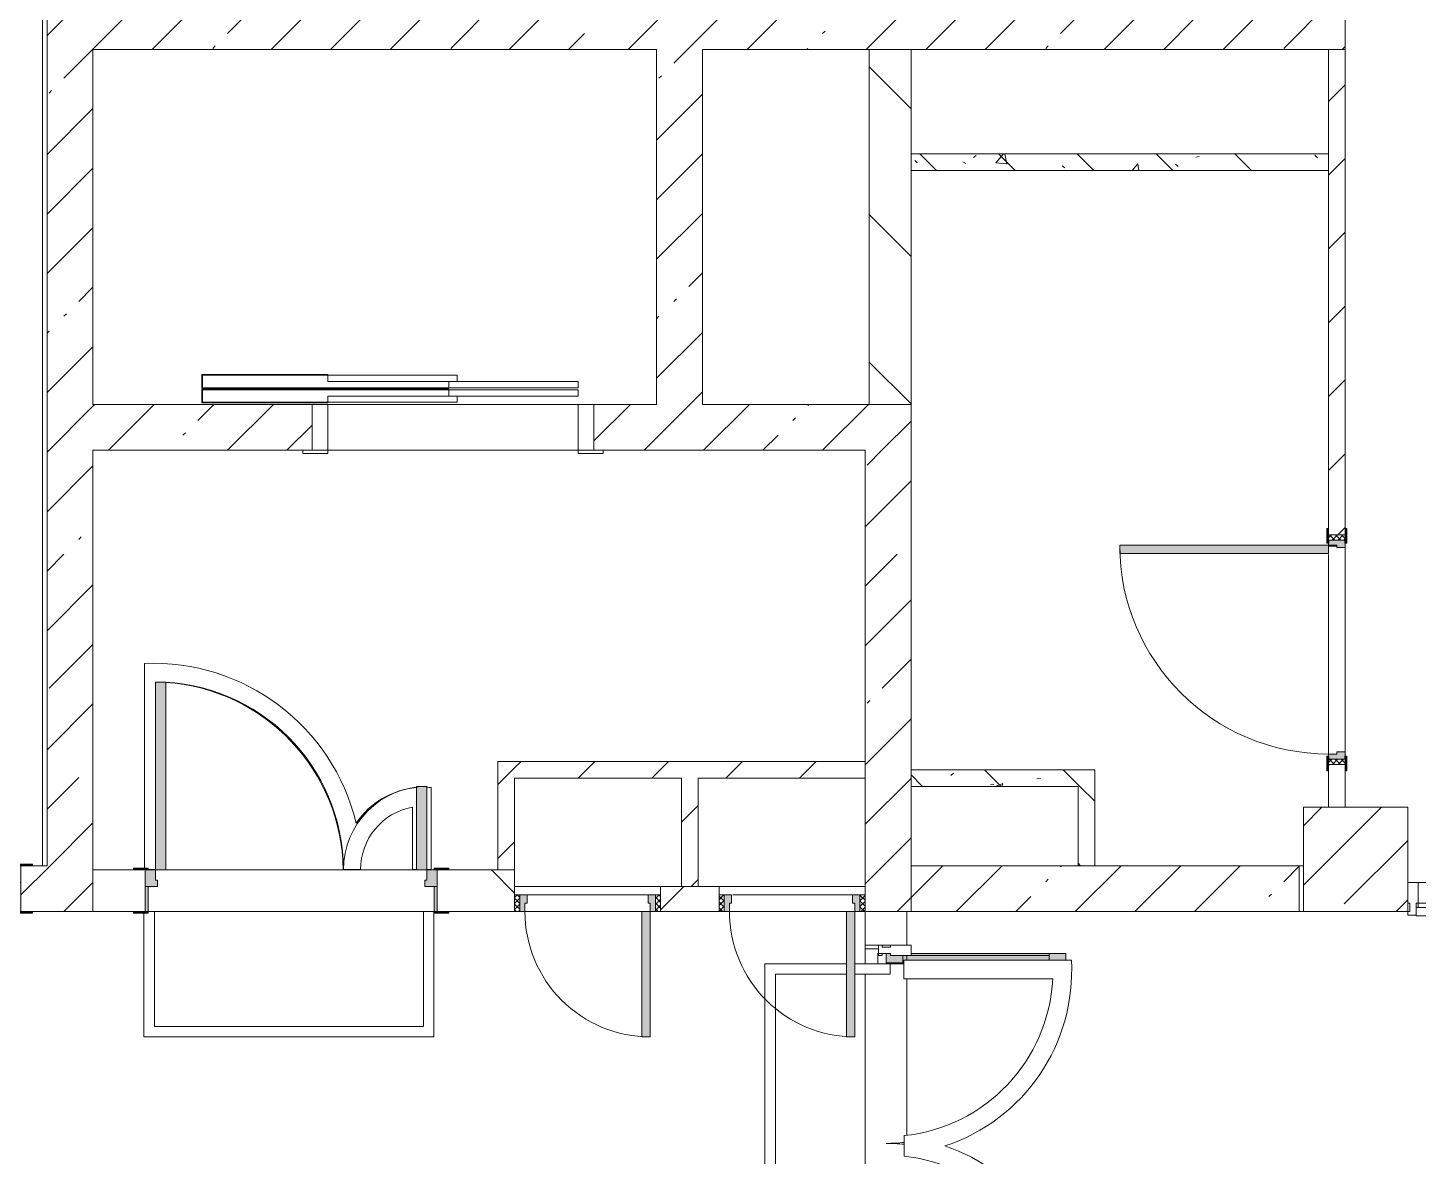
# Model space of a CAD drawing. Header units: millimetres. Extents: x -3238 to 193830, y -8553 to 29000.
# Drawn here: x 153445 to 160107, y 12229 to 17634 of the extents above; entities that cross this region are included whole.
import ezdxf

# ---------------------------------------------------------------- set-up
doc = ezdxf.new("R2010")
doc.units = ezdxf.units.MM
for name, color, linetype, lineweight, true_color in [('A-DETL-GENF-6', 7, 'Continuous', 5, 0xe2e2e2), ('A-DETL-GENF-7', 7, 'Continuous', 5, 0xaaaaaa), ('A-DOOR-2', 7, 'Continuous', 5, 0xaaaaaa), ('A-DOOR-3', 7, 'Continuous', 5, 0xe2e2e2), ('A-DOOR-FRAM-2', 7, 'Continuous', 5, 0xe2e2e2), ('A-DOOR-FRAM-3', 7, 'Continuous', 5, 0xaaaaaa), ('A-FLOR-3', 7, 'Continuous', 5, 0xaaaaaa), ('I-WALL-8', 7, 'Continuous', 5, 0x787878)]:
    doc.layers.add(name, color=color, linetype=linetype, lineweight=lineweight, true_color=true_color)
for name, color, linetype, lineweight in [('A-GLAZ-CWMG-4', 7, 'Continuous', 5), ('A-WALL', 7, 'Continuous', 9), ('I-WALL-6', 7, 'Continuous', 5), ('S-COLS-3', 7, 'Continuous', 5)]:
    doc.layers.add(name, color=color, linetype=linetype, lineweight=lineweight)
pattern_1 = [(45, (58957.15, 0), (-285.1231, 285.1231), []), (45, (59242.27, 0), (-285.1231, 285.1231), [504.031, -100.806, 16.764, -84.042])]
pattern_2 = [(135, (58957.15, 0), (-353.5534, -353.5534), [])]
pattern_3 = [(45, (58957.15, 0), (-176.7767, 176.7767), [])]
pattern_4 = [(135, (58957.15, 0), (-377.1708, -377.1708), [533.4, -88.9, 17.78, -88.9]), (135, (58957.15, 376.94), (-377.1708, -377.1708), []), (50, (58957.15, 0), (637.6445, -55.7866), [66.675, -733.425]), (355, (58957.15, 0), (-123.3494, 668.6992), [53.34, -586.74]), (100.451, (59010.3, -4.65), (514.299, 612.908), [56.665, -623.315]), (46.184, (58957.15, 177.8), (948.7764, -147.1497), [100.012, -1100.137]), (96.636, (59036.2, 165.5), (830.909, 865.997), [84.998, -934.973]), (351.184, (58957.2, 177.8), (830.918, 865.988), [80.01, -880.11]), (21, (59046.05, 133.35), (530.6506, -357.9283), [66.675, -733.425]), (326, (59046.05, 133.35), (216.308, 644.6585), [53.34, -586.74]), (71.451, (59090.3, 103.5), (746.9596, 286.7243), [56.665, -623.315]), (37.5, (58957.15, 0), (10.81053, 295.9426), [16.764, -562.864, 16.764, -578.866, -588.962]), (37.5, (58957.15, 0), (10.81053, 295.9426), [-1175.258, 16.764, -572.198]), (7.5, (58957.15, 0), (233.8692, 350.6318), [16.764, -322.834, 16.764, -549.529, -224.472]), (7.5, (58957.15, 0), (233.8692, 350.6318), [-905.891, 16.764, -207.708]), (327.5, (58758.9, 0), (474.5678, -20.0513), [16.764, -205.486, 16.764, -676.656, -920.115]), (327.5, (58758.9, 0), (474.5678, -20.0513), [-915.67, 16.764, -903.351]), (317.5, (58670, 0), (518.4522, 88.9934), [16.764, -272.161, 16.764, -443.738, -653.415]), (317.5, (58670, 0), (518.4522, 88.9934), [-749.427, 16.764, -636.651])]
pattern_5 = [(135, (1951.41, 124.685), (-14.14214, -14.14214), []), (225, (1951.41, 124.685), (14.14214, -14.14214), [])]
pattern_6 = [(45, (-171.384, 124.685), (-14.1421, 14.1421), []), (135, (-171.384, 124.685), (-14.1421, -14.1421), [])]

# ---------------------------------------------------------------- blocks, each defined once
blk = doc.blocks.new('110_Дверь_СКБ_1Ст_Внутренняя1 - Д-3б_п_ 1100x2100h_много всего 2-32816779-2_3_1_птичка')
at = {"layer": 'A-DOOR-2'}
h = blk.add_hatch(dxfattribs=at)
h.set_pattern_fill('FP_187', color=256, style=0, pattern_type=2)
h.set_pattern_definition([(135, (1751.41, 104.685), (-14.14214, -14.14214), []), (225, (1751.41, 104.685), (14.14214, -14.14214), [])])
h.paths.add_polyline_path([(537.5, -40), (562.5, -40), (562.5, 40), (537.5, 40)])
at = {"layer": 'A-DOOR-3'}
h = blk.add_hatch(color=256, dxfattribs=at)
h.paths.add_polyline_path([(-512.5, 40), (-512.5, -40), (-477.5, -40), (-477.5, 0), (-487.5, 0), (-487.5, 40)])
h.paths.add_polyline_path([(502.5, 0), (502.5, -40), (537.5, -40), (537.5, 40), (512.5, 40), (512.5, 0)])
at = {"layer": 'A-DOOR-FRAM-2'}
for points in [[(472.5, 40), (512.5, 40), (512.5, 1040), (472.5, 1040), (472.5, 812.3)], [(-567.5, 40), (-497.5, 40), (-497.5, 48), (-567.5, 48)], [(522.5, 40), (592.5, 40), (592.5, 48), (522.5, 48)], [(-567.5, -48), (-497.5, -48), (-497.5, -40), (-567.5, -40)], [(522.5, -48), (592.5, -48), (592.5, -40), (522.5, -40)]]:
    blk.add_hatch(color=256, dxfattribs=at).paths.add_polyline_path(points)
at = {"layer": 'A-DOOR-FRAM-3'}
h = blk.add_hatch(dxfattribs=at)
h.set_pattern_fill('FP_188', color=256, style=0, pattern_type=2)
h.set_pattern_definition([(45, (-371.384, 104.685), (-14.1421, 14.1421), []), (135, (-371.384, 104.685), (-14.1421, -14.1421), [])])
h.paths.add_polyline_path([(-537.5, -40), (-512.5, -40), (-512.5, 40), (-537.5, 40)])
at = {"layer": 'A-DOOR-2'}
for p, q in [((512.5, 1040), (472.5, 1040)), ((472.5, 1040), (472.5, 40)), ((512.5, 40), (512.5, 1040)), ((472.5, 40), (512.5, 40))]:
    blk.add_line(p, q, dxfattribs=at)
blk.add_arc((512.5, 40), 1000, 90, 180, dxfattribs=at)
at = {"layer": 'A-DOOR-FRAM-3'}
for p, q in [((-497.5, 48), (-567.5, 48)), ((-567.5, 48), (-567.5, 40)), ((-567.5, 40), (-497.5, 40)), ((-512.5, 40), (-537.5, 40)), ((-537.5, 40), (-537.5, -40)), ((-487.5, 40), (-512.5, 40)), ((-512.5, 40), (-512.5, -40)), ((-512.5, -40), (-512.5, 40)), ((-497.5, 40), (-512.5, 40)), ((-512.5, 40), (-512.5, 39)), ((-512.5, 39), (-497.5, 39)), ((-497.5, 40), (-497.5, 48)), ((-497.5, 39), (-497.5, 40)), ((-487.5, 0), (-487.5, 40)), ((-477.5, 0), (-487.5, 0)), ((-477.5, -40), (-477.5, 0)), ((512.5, 0), (502.5, 0)), ((502.5, 0), (502.5, -40)), ((512.5, 40), (512.5, 0)), ((537.5, 40), (512.5, 40)), ((592.5, 48), (522.5, 48)), ((522.5, 48), (522.5, 40)), ((537.5, 40), (522.5, 40)), ((522.5, 40), (522.5, 39)), ((522.5, 40), (592.5, 40)), ((522.5, 39), (537.5, 39)), ((537.5, -40), (537.5, 40)), ((562.5, 40), (537.5, 40)), ((537.5, 40), (537.5, -40)), ((537.5, 39), (537.5, 40)), ((562.5, -40), (562.5, 40)), ((592.5, 40), (592.5, 48)), ((-497.5, -40), (-567.5, -40)), ((-567.5, -40), (-567.5, -48)), ((-567.5, -48), (-497.5, -48)), ((-537.5, -40), (-512.5, -40)), ((-497.5, -39), (-512.5, -39)), ((-512.5, -39), (-512.5, -40)), ((-512.5, -40), (-477.5, -40)), ((-512.5, -40), (-497.5, -40)), ((-497.5, -40), (-497.5, -39)), ((-497.5, -48), (-497.5, -40)), ((502.5, -40), (537.5, -40)), ((537.5, -39), (522.5, -39)), ((522.5, -39), (522.5, -40)), ((522.5, -40), (537.5, -40)), ((592.5, -40), (522.5, -40)), ((522.5, -40), (522.5, -48)), ((522.5, -48), (592.5, -48)), ((537.5, -40), (537.5, -39)), ((537.5, -40), (562.5, -40)), ((592.5, -48), (592.5, -40))]:
    blk.add_line(p, q, dxfattribs=at)
blk = doc.blocks.new('110_Дверь_СКБ_2Ст - Д-1_л_Лестничная клетка EIS60 2-32142534-2_3_1_птичка')
at = {"layer": 'A-DOOR-3'}
for points in [[(662.5, 110), (662.5, 1010), (612.5, 1010), (612.5, 110)], [(-587.5, 510), (-637.5, 510), (-637.5, 110), (-587.5, 110), (-587.5, 488.3)], [(712.5, 30), (697.5, 30), (697.5, -110), (712.5, -110), (712.5, -32.2)]]:
    blk.add_hatch(color=256, dxfattribs=at).paths.add_polyline_path(points)
h = blk.add_hatch(color=256, dxfattribs=at)
h.paths.add_polyline_path([(712.5, 110), (662.5, 110), (662.5, 60), (652.5, 60), (652.5, 30), (712.5, 30)])
h.paths.add_polyline_path([(-627.5, 30), (-627.5, 60), (-637.5, 60), (-637.5, 110), (-687.5, 110), (-687.5, 30)])
at = {"layer": 'A-DOOR-FRAM-2'}
for points in [[(-672.5, 110), (-672.5, 118), (-742.5, 118), (-742.5, 110)], [(767.5, 110), (767.5, 118), (697.5, 118), (697.5, 110)], [(-672.5, 30), (-687.5, 30), (-687.5, -110), (-672.5, -110)], [(-672.5, -110), (-742.5, -110), (-742.5, -118), (-672.5, -118)], [(767.5, -118), (767.5, -110), (697.5, -110), (697.5, -118)]]:
    blk.add_hatch(color=256, dxfattribs=at).paths.add_polyline_path(points)
at = {"layer": 'A-DOOR-2'}
for p, q in [((662.5, 1010), (612.5, 1010)), ((612.5, 1010), (612.5, 110)), ((662.5, 110), (662.5, 1010)), ((-637.5, 510), (-637.5, 110)), ((-587.5, 510), (-637.5, 510)), ((-587.5, 110), (-587.5, 510)), ((-637.5, 110), (-587.5, 110)), ((612.5, 110), (662.5, 110))]:
    blk.add_line(p, q, dxfattribs=at)
for centre, radius, start, end in [((662.5, 110), 900, 90, 180), ((-637.5, 110), 400, 360, 90)]:
    blk.add_arc(centre, radius, start, end, dxfattribs=at)
at = {"layer": 'A-DOOR-FRAM-3'}
for p, q in [((-672.5, 118), (-742.5, 118)), ((-742.5, 118), (-742.5, 110)), ((-742.5, 110), (-672.5, 110)), ((-637.5, 110), (-687.5, 110)), ((-687.5, 110), (-687.5, 30)), ((-672.5, 110), (-672.5, 118)), ((-637.5, 60), (-637.5, 110)), ((662.5, 110), (662.5, 60)), ((712.5, 110), (662.5, 110)), ((767.5, 118), (697.5, 118)), ((697.5, 118), (697.5, 110)), ((697.5, 110), (767.5, 110)), ((712.5, 30), (712.5, 110)), ((767.5, 110), (767.5, 118)), ((-687.5, 30), (-627.5, 30)), ((-672.5, 30), (-687.5, 30)), ((-687.5, 30), (-687.5, -110)), ((-672.5, -110), (-672.5, 30)), ((-627.5, 60), (-637.5, 60)), ((-627.5, 30), (-627.5, 60)), ((662.5, 60), (652.5, 60)), ((652.5, 60), (652.5, 30)), ((652.5, 30), (712.5, 30)), ((712.5, 30), (697.5, 30)), ((697.5, 30), (697.5, -110)), ((712.5, -110), (712.5, 30)), ((-672.5, -110), (-742.5, -110)), ((-742.5, -110), (-742.5, -118)), ((-742.5, -118), (-672.5, -118)), ((-687.5, -110), (-672.5, -110)), ((-672.5, -118), (-672.5, -110)), ((697.5, -110), (712.5, -110)), ((767.5, -110), (697.5, -110)), ((697.5, -110), (697.5, -118)), ((697.5, -118), (767.5, -118)), ((767.5, -118), (767.5, -110))]:
    blk.add_line(p, q, dxfattribs=at)
blk = doc.blocks.new('110_Дверь_СКБ_2Ст - Д-3а 1450x2100h_Лестничная клетка из коридора-32352288-2_3_1_птичка')
at = {"layer": 'A-DOOR-3'}
for points in [[(-587.5, 100), (-587.5, 1000), (-637.5, 1000), (-637.5, 100)], [(662.5, 100), (662.5, 500), (612.5, 500), (612.5, 100)], [(712.5, -100), (712.5, 20), (697.5, 20), (697.5, -100)]]:
    blk.add_hatch(color=256, dxfattribs=at).paths.add_polyline_path(points)
h = blk.add_hatch(color=256, dxfattribs=at)
h.paths.add_polyline_path([(652.5, 20), (712.5, 20), (712.5, 100), (662.5, 100), (662.5, 50), (652.5, 50)])
h.paths.add_polyline_path([(-687.5, 20), (-627.5, 20), (-627.5, 50), (-637.5, 50), (-637.5, 100), (-687.5, 100)])
at = {"layer": 'A-DOOR-FRAM-2'}
for points in [[(-672.5, 100), (-672.5, 108), (-742.5, 108), (-742.5, 100)], [(767.5, 100), (767.5, 108), (697.5, 108), (697.5, 100)], [(-672.5, -100), (-672.5, 20), (-687.5, 20), (-687.5, -100)], [(-672.5, -108), (-672.5, -100), (-742.5, -100), (-742.5, -108)], [(767.5, -108), (767.5, -100), (697.5, -100), (697.5, -108)]]:
    blk.add_hatch(color=256, dxfattribs=at).paths.add_polyline_path(points)
at = {"layer": 'A-DOOR-2'}
for p, q in [((-637.5, 1000), (-637.5, 100)), ((-587.5, 1000), (-637.5, 1000)), ((-587.5, 100), (-587.5, 1000)), ((662.5, 500), (612.5, 500)), ((612.5, 500), (612.5, 100)), ((662.5, 100), (662.5, 500)), ((-637.5, 100), (-587.5, 100)), ((612.5, 100), (662.5, 100))]:
    blk.add_line(p, q, dxfattribs=at)
for centre, radius, start, end in [((-637.5, 100), 900, 0, 90), ((662.5, 100), 400, 90, 180)]:
    blk.add_arc(centre, radius, start, end, dxfattribs=at)
at = {"layer": 'A-DOOR-FRAM-3'}
for p, q in [((-672.5, 108), (-742.5, 108)), ((-742.5, 108), (-742.5, 100)), ((-742.5, 100), (-672.5, 100)), ((-637.5, 100), (-687.5, 100)), ((-687.5, 100), (-687.5, 20)), ((-672.5, 100), (-672.5, 108)), ((-637.5, 50), (-637.5, 100)), ((662.5, 100), (662.5, 50)), ((712.5, 100), (662.5, 100)), ((767.5, 108), (697.5, 108)), ((697.5, 108), (697.5, 100)), ((697.5, 100), (767.5, 100)), ((712.5, 20), (712.5, 100)), ((767.5, 100), (767.5, 108)), ((-687.5, 20), (-627.5, 20)), ((-672.5, 20), (-687.5, 20)), ((-687.5, 20), (-687.5, -100)), ((-672.5, -100), (-672.5, 20)), ((-627.5, 50), (-637.5, 50)), ((-627.5, 20), (-627.5, 50)), ((662.5, 50), (652.5, 50)), ((652.5, 50), (652.5, 20)), ((652.5, 20), (712.5, 20)), ((712.5, 20), (697.5, 20)), ((697.5, 20), (697.5, -100)), ((712.5, -100), (712.5, 20)), ((-672.5, -100), (-742.5, -100)), ((-742.5, -100), (-742.5, -108)), ((-742.5, -108), (-672.5, -108)), ((-687.5, -100), (-672.5, -100)), ((-672.5, -108), (-672.5, -100)), ((697.5, -100), (712.5, -100)), ((767.5, -100), (697.5, -100)), ((697.5, -100), (697.5, -108)), ((697.5, -108), (767.5, -108)), ((767.5, -108), (767.5, -100))]:
    blk.add_line(p, q, dxfattribs=at)
blk = doc.blocks.new('110_Дверь_СКБ_1Ст - д-18 700x2100h_Технический шкаф ЭОМ и СС-23698042-2_3_1_птичка')
at = {"layer": 'A-DOOR-2'}
h = blk.add_hatch(dxfattribs=at)
h.set_pattern_fill('FP_218', color=256, style=0, pattern_type=2)
h.set_pattern_definition(pattern_5)
h.paths.add_polyline_path([(362.5, 60), (337.5, 60), (337.5, -20), (362.5, -20)])
at = {"layer": 'A-DOOR-3'}
h = blk.add_hatch(color=256, dxfattribs=at)
h.paths.add_polyline_path([(312.5, 60), (312.5, 20), (302.5, 20), (302.5, -20), (337.5, -20), (337.5, 60)])
h.paths.add_polyline_path([(-287.5, 60), (-312.5, 60), (-312.5, -20), (-277.5, -20), (-277.5, 20), (-287.5, 20)])
at = {"layer": 'A-DOOR-FRAM-2'}
blk.add_hatch(color=256, dxfattribs=at).paths.add_polyline_path([(-247.5, 660), (-287.5, 660), (-287.5, 60), (-247.5, 60), (-247.5, 124.4)])
at = {"layer": 'A-DOOR-FRAM-3'}
h = blk.add_hatch(dxfattribs=at)
h.set_pattern_fill('FP_219', color=256, style=0, pattern_type=2)
h.set_pattern_definition(pattern_6)
h.paths.add_polyline_path([(-312.5, 60), (-337.5, 60), (-337.5, -20), (-312.5, -20)])
at = {"layer": 'A-DOOR-2'}
for p, q in [((-287.5, 660), (-287.5, 60)), ((-247.5, 660), (-287.5, 660)), ((-247.5, 60), (-247.5, 660)), ((-287.5, 60), (-247.5, 60))]:
    blk.add_line(p, q, dxfattribs=at)
blk.add_arc((-287.5, 60), 600, 360, 90, dxfattribs=at)
at = {"layer": 'A-DOOR-FRAM-3'}
for p, q in [((-312.5, 60), (-337.5, 60)), ((-337.5, 60), (-337.5, -20)), ((-287.5, 60), (-312.5, 60)), ((-312.5, 60), (-312.5, -20)), ((-312.5, -20), (-312.5, 60)), ((-287.5, 20), (-287.5, 60)), ((-277.5, 20), (-287.5, 20)), ((-277.5, -20), (-277.5, 20)), ((-247.5, 60), (312.5, 60)), ((312.5, 20), (302.5, 20)), ((302.5, 20), (302.5, -20)), ((312.5, 60), (312.5, 20)), ((337.5, 60), (312.5, 60)), ((337.5, -20), (337.5, 60)), ((362.5, 60), (337.5, 60)), ((337.5, 60), (337.5, -20)), ((362.5, -20), (362.5, 60)), ((-337.5, -20), (-312.5, -20)), ((-312.5, -20), (-277.5, -20)), ((296.8, -20), (-277.5, -20)), ((302.5, -20), (337.5, -20)), ((337.5, -20), (362.5, -20))]:
    blk.add_line(p, q, dxfattribs=at)
blk = doc.blocks.new('110_Дверь_СКБ_1Ст - д-18 700x2100h_Технический шкаф ЭОМ и СС-V216-2_3_1_птичка')
at = {"layer": 'A-DOOR-2'}
h = blk.add_hatch(dxfattribs=at)
h.set_pattern_fill('FP_218', color=256, style=0, pattern_type=2)
h.set_pattern_definition(pattern_5)
h.paths.add_polyline_path([(357.8, 60), (337.5, 60), (337.5, -20), (362.5, -20), (362.5, 60)])
at = {"layer": 'A-DOOR-3'}
h = blk.add_hatch(color=256, dxfattribs=at)
h.paths.add_polyline_path([(312.5, 60), (312.5, 20), (302.5, 20), (302.5, -20), (337.5, -20), (337.5, 60)])
h.paths.add_polyline_path([(-287.5, 60), (-312.5, 60), (-312.5, -20), (-277.5, -20), (-277.5, 20), (-287.5, 20)])
at = {"layer": 'A-DOOR-FRAM-2'}
blk.add_hatch(color=256, dxfattribs=at).paths.add_polyline_path([(-247.5, 660), (-287.5, 660), (-287.5, 60), (-247.5, 60), (-247.5, 124.4)])
at = {"layer": 'A-DOOR-FRAM-3'}
h = blk.add_hatch(dxfattribs=at)
h.set_pattern_fill('FP_219', color=256, style=0, pattern_type=2)
h.set_pattern_definition(pattern_6)
h.paths.add_polyline_path([(-312.5, 60), (-337.5, 60), (-337.5, -20), (-312.5, -20)])
at = {"layer": 'A-DOOR-2'}
for p, q in [((-287.5, 660), (-287.5, 60)), ((-247.5, 660), (-287.5, 660)), ((-247.5, 60), (-247.5, 660)), ((-287.5, 60), (-247.5, 60))]:
    blk.add_line(p, q, dxfattribs=at)
blk.add_arc((-287.5, 60), 600, 360, 90, dxfattribs=at)
at = {"layer": 'A-DOOR-FRAM-3'}
for p, q in [((-312.5, 60), (-337.5, 60)), ((-337.5, 60), (-337.5, -20)), ((-287.5, 60), (-312.5, 60)), ((-312.5, 60), (-312.5, -20)), ((-312.5, -20), (-312.5, 60)), ((-287.5, 20), (-287.5, 60)), ((-277.5, 20), (-287.5, 20)), ((-277.5, -20), (-277.5, 20)), ((-247.5, 60), (312.5, 60)), ((312.5, 20), (302.5, 20)), ((302.5, 20), (302.5, -20)), ((312.5, 60), (312.5, 20)), ((337.5, 60), (312.5, 60)), ((337.5, -20), (337.5, 60)), ((362.5, 60), (337.5, 60)), ((337.5, 60), (337.5, -20)), ((362.5, -20), (362.5, 60)), ((-337.5, -20), (-312.5, -20)), ((-312.5, -20), (-277.5, -20)), ((302.5, -20), (-277.5, -20)), ((302.5, -20), (337.5, -20)), ((337.5, -20), (362.5, -20))]:
    blk.add_line(p, q, dxfattribs=at)
blk = doc.blocks.new('BSC_Колонна _Прямоугольная - 500х500-17857564-2_3_1_птичка')
at = {"layer": 'S-COLS-3'}
h = blk.add_hatch(dxfattribs=at)
h.set_pattern_fill('FP_249', color=256, style=0, pattern_type=2)
h.set_pattern_definition([(45, (-100850, -13650), (-285.1231, 285.1231), []), (45, (-100564.88, -13650), (-285.1231, 285.1231), [504.031, -100.806, 16.764, -84.042])])
h.paths.add_polyline_path([(-250, -250), (250, -250), (250, 250), (-250, 250)])
for p, q in [((250, 250), (-250, 250)), ((-250, 250), (-250, -250)), ((250, -250), (250, 250)), ((-250, -250), (250, -250))]:
    blk.add_line(p, q, dxfattribs=at)
blk = doc.blocks.new('DOR_Дверь лифта - 1350х2050h-19118285-2_3_1_птичка')
at = {"layer": 'A-DOOR-2'}
for p, q in [((-600, 125), (-720, 125)), ((-720, 125), (-720, 110)), ((-720, 110), (-600, 110)), ((-675, 110), (-675, -110)), ((-600, 110), (-675, 110)), ((-600, 110), (-600, 125)), ((600, 110), (-600, 110)), ((-600, 110), (-600, -110)), ((720, 125), (600, 125)), ((600, 125), (600, 110)), ((600, -110), (600, 110)), ((675, 110), (600, 110)), ((600, 110), (720, 110)), ((675, -110), (675, 110)), ((720, 110), (720, 125)), ((-675, -110), (-600, -110)), ((-600, -110), (600, -110)), ((-20, -120), (-20, -150)), ((600, -120), (-20, -120)), ((600, -110), (675, -110)), ((600, -150), (600, -120)), ((-600, -150), (-600, -180)), ((20, -150), (-600, -150)), ((-600, -180), (20, -180)), ((-600, -190), (-600, -220)), ((20, -190), (-600, -190)), ((-20, -150), (600, -150)), ((20, -180), (20, -150)), ((20, -220), (20, -190)), ((-600, -220), (20, -220)), ((-20, -220), (-20, -250)), ((600, -220), (-20, -220)), ((-20, -250), (600, -250)), ((600, -250), (600, -220))]:
    blk.add_line(p, q, dxfattribs=at)
at = {"layer": 'A-DOOR-FRAM-3'}
for p, q in [((600, -117), (600, -120)), ((1203, -117), (600, -117)), ((600, -120), (1200, -120)), ((1200, -120), (1200, -180)), ((1203, -183), (1203, -117)), ((1200, -180), (20, -180)), ((20, -180), (20, -183)), ((20, -183), (1203, -183)), ((1203, -187), (20, -187)), ((20, -187), (20, -190)), ((20, -190), (1200, -190)), ((1200, -190), (1200, -250)), ((1203, -253), (1203, -187)), ((600, -250), (600, -253)), ((1200, -250), (600, -250)), ((600, -253), (1203, -253))]:
    blk.add_line(p, q, dxfattribs=at)
blk = doc.blocks.new('Дверь_Витражная_остекление_ - ВВ-7 остекление-32349468-2_3_1_птичка')
at = {"layer": 'A-DETL-GENF-6'}
for points in [[(-860, -106.8), (-860, -880), (-837.2, -880), (-837.2, -106.8), (-815, -106.8), (-815, -20), (-860, -20)], [(865, -103.8), (877.8, -103.8), (877.8, -880), (910, -880), (910, -140), (900, -140), (900, -40), (910, -40), (910, -20), (865, -20)]]:
    blk.add_hatch(color=256, dxfattribs=at).paths.add_polyline_path(points)
at = {"layer": 'A-DETL-GENF-7'}
for p, q in [((-815, -20), (-860, -20)), ((-860, -880), (-860, -20)), ((-815, -20), (-860, -20)), ((-860, -20), (-860, -880)), ((-815, -106.8), (-815, -20)), ((-815, -106.8), (-815, -20)), ((865, -103.8), (865, -20)), ((865, -20), (865, -103.8)), ((-860, -100), (-815, -100)), ((-850, -800), (-850, -100)), ((-806, -106.8), (-806, -100)), ((900, -100), (865, -100)), ((900, -800), (900, -140)), ((910, -880), (910, -140)), ((910, -880), (910, -140)), ((-860, -800), (-837.2, -800)), ((910, -800), (877.8, -800)), ((-860, -880), (-837.2, -880)), ((-860, -880), (-837.2, -880)), ((910, -880), (877.8, -880)), ((877.8, -880), (910, -880))]:
    blk.add_line(p, q, dxfattribs=at)
at = {"layer": 'A-DOOR-2'}
for p, q in [((-910, 20), (-860, 20)), ((-910, -20), (-910, 20)), ((-860, 20), (-860, -20)), ((860, 20), (910, 20)), ((860, -20), (860, 20)), ((910, 20), (910, -20)), ((-860, -20), (-910, -20)), ((-860, -880), (-860, -20)), ((910, -20), (860, -20)), ((860, -103.8), (860, -39))]:
    blk.add_line(p, q, dxfattribs=at)
for centre, start, end in [((-860, -20), 354.22155, 0), ((860, -20), 180, 185.77845), ((-860, -20), 270, 271.54729)]:
    blk.add_arc(centre, 860, start, end, dxfattribs=at)
blk = doc.blocks.new('Прямоугольный импост - Импост структурный с накладкой - 160мм Темный-32348142-2_3_1_птичка')
at = {"layer": 'A-GLAZ-CWMG-4'}
for p, q in [((0, 17), (-50, 17)), ((-50, 17), (-50, 0)), ((-50, 0), (-40, 0)), ((-40, 0), (-40, -40)), ((-10, -40), (-10, 0)), ((-10, 0), (0, 0)), ((0, 0), (0, 17)), ((-40, -40), (-50, -40)), ((-50, -40), (-50, -140)), ((0, -40), (-10, -40)), ((0, -140), (0, -40)), ((-50, -140), (0, -140))]:
    blk.add_line(p, q, dxfattribs=at)
blk = doc.blocks.new('Дверь_Витражная_остекление_ - ВВ-22-32429667-2_3_1_птичка')
at = {"layer": 'A-DETL-GENF-6'}
for points in [[(-642.5, -710), (-642.5, -20), (-687.5, -20), (-687.5, -710)], [(737.5, -705), (737.5, -20), (692.5, -20), (692.5, -705)]]:
    blk.add_hatch(color=256, dxfattribs=at).paths.add_polyline_path(points)
at = {"layer": 'A-DETL-GENF-7'}
for p, q in [((-642.5, -20), (-687.5, -20)), ((-687.5, -710), (-687.5, -20)), ((-642.5, -20), (-687.5, -20)), ((-687.5, -20), (-687.5, -710)), ((-642.5, -710), (-642.5, -20)), ((-642.5, -710), (-642.5, -20)), ((692.5, -705), (692.5, -20)), ((692.5, -20), (692.5, -705)), ((737.5, -705), (737.5, -20)), ((737.5, -705), (737.5, -20)), ((-687.5, -100), (-642.5, -100)), ((-677.5, -630), (-677.5, -100)), ((-633.5, -630), (-633.5, -100)), ((683.5, -625), (683.5, -100)), ((737.5, -100), (692.5, -100)), ((727.5, -625), (727.5, -100)), ((-687.5, -630), (-642.5, -630)), ((737.5, -625), (692.5, -625)), ((-687.5, -710), (-642.5, -710)), ((-687.5, -710), (-642.5, -710)), ((737.5, -705), (692.5, -705)), ((692.5, -705), (737.5, -705))]:
    blk.add_line(p, q, dxfattribs=at)
at = {"layer": 'A-DOOR-2'}
for p, q in [((-737.5, 20), (-687.5, 20)), ((-737.5, -20), (-737.5, 20)), ((-687.5, 20), (-687.5, -20)), ((687.5, 20), (737.5, 20)), ((687.5, -20), (687.5, 20)), ((737.5, 20), (737.5, -20)), ((-687.5, -20), (-737.5, -20)), ((-687.5, -710), (-687.5, -20)), ((687.5, -705), (687.5, -20)), ((737.5, -20), (687.5, -20))]:
    blk.add_line(p, q, dxfattribs=at)
for centre, radius, start, end in [((-687.5, -20), 690, 270, 0), ((687.5, -20), 685, 180, 270)]:
    blk.add_arc(centre, radius, start, end, dxfattribs=at)
blk = doc.blocks.new('Прямоугольный импост - Импост структурный с накладкой - 160мм Темный-V286-2_3_1_птичка')
at = {"layer": 'A-GLAZ-CWMG-4'}
for p, q in [((0, 17), (-40, 17)), ((-10, -40), (-10, 0)), ((-10, 0), (0, 0)), ((0, 0), (0, 17)), ((-40, -40), (-50, -40)), ((-50, -40), (-50, -140)), ((-40, -20), (-40, -40)), ((0, -40), (-10, -40)), ((-50, -140), (0, -140))]:
    blk.add_line(p, q, dxfattribs=at)
blk = doc.blocks.new('Прямоугольный импост - Импост структурный с накладкой - 160мм Темный-32427025-2_3_1_птичка')
at = {"layer": 'A-GLAZ-CWMG-4'}
for p, q in [((102605, 13540), (101150, 13540)), ((101150, 13420), (101150, 13440)), ((102605, 13440), (101150, 13440)), ((102565, 13400), (101190, 13400)), ((102605, 13440), (102605, 13420)), ((102565, 13383), (101190, 13383))]:
    blk.add_line(p, q, dxfattribs=at)

msp = doc.modelspace()

# ---------------------------------------------------------------- hatches: boundary and pattern name
at = {"layer": 'I-WALL-6'}
h = msp.add_hatch(dxfattribs=at)
h.set_pattern_fill('FP_159', color=256, style=0, pattern_type=2)
h.set_pattern_definition(pattern_1)
h.paths.add_polyline_path([(159677.2, 17530), (159757.2, 17530), (159757.2, 17750), (153537.2, 17750), (153537.2, 17530), (158904.8, 17530)])
h = msp.add_hatch(dxfattribs=at)
h.set_pattern_fill('FP_159', color=256, style=0, pattern_type=2)
h.set_pattern_definition(pattern_1)
h.paths.add_polyline_path([(153699.9, 13620), (153757.2, 13620), (153757.2, 17530), (153537.2, 17530), (153537.2, 13620)])
h = msp.add_hatch(dxfattribs=at)
h.set_pattern_fill('FP_159', color=256, style=0, pattern_type=2)
h.set_pattern_definition(pattern_1)
h.paths.add_polyline_path([(156677.2, 15830), (156677.2, 17530), (156457.2, 17530), (156457.2, 15830)])
h = msp.add_hatch(dxfattribs=at)
h.set_pattern_fill('FP_162', color=256, style=0, pattern_type=2)
h.set_pattern_definition(pattern_2)
h.paths.add_polyline_path([(157477.2, 15830), (157677.2, 15830), (157677.2, 17530), (157477.2, 17530), (157477.2, 17477.7)])
h = msp.add_hatch(dxfattribs=at)
h.set_pattern_fill('FP_163', color=256, style=0, pattern_type=2)
h.set_pattern_definition(pattern_3)
h.paths.add_polyline_path([(159704.3, 13900), (159757.2, 13900), (159757.2, 14105), (159677.2, 14105), (159677.2, 13900)])
h.paths.add_polyline_path([(159757.2, 15205), (159757.2, 17530), (159677.2, 17530), (159677.2, 15205)])
h = msp.add_hatch(dxfattribs=at)
h.set_pattern_fill('FP_159', color=256, style=0, pattern_type=2)
h.set_pattern_definition(pattern_1)
h.paths.add_polyline_path([(153757.2, 15610), (154807.2, 15610), (154807.2, 15830), (153757.2, 15830)])
h.paths.add_polyline_path([(157457.2, 15610), (157677.2, 15610), (157677.2, 15830), (156157.2, 15830), (156157.2, 15610), (156822.9, 15610)])
h = msp.add_hatch(dxfattribs=at)
h.set_pattern_fill('FP_159', color=256, style=0, pattern_type=2)
h.set_pattern_definition(pattern_1)
h.paths.add_polyline_path([(157677.2, 13400), (157677.2, 15610), (157457.2, 15610), (157457.2, 13400)])
h = msp.add_hatch(dxfattribs=at)
h.set_pattern_fill('FP_163', color=256, style=0, pattern_type=2)
h.set_pattern_definition(pattern_3)
h.paths.add_polyline_path([(155697.2, 13600), (155777.2, 13600), (155777.2, 14120), (155697.2, 14120), (155697.2, 13927.3)])
h = msp.add_hatch(dxfattribs=at)
h.set_pattern_fill('FP_163', color=256, style=0, pattern_type=2)
h.set_pattern_definition(pattern_3)
h.paths.add_polyline_path([(157457.2, 14040), (157457.2, 14120), (155777.2, 14120), (155777.2, 14040), (156822.9, 14040)])
h = msp.add_hatch(dxfattribs=at)
h.set_pattern_fill('FP_163', color=256, style=0, pattern_type=2)
h.set_pattern_definition(pattern_3)
h.paths.add_polyline_path([(156657.2, 13520), (156657.2, 14040), (156577.2, 14040), (156577.2, 13520)])
h = msp.add_hatch(dxfattribs=at)
h.set_pattern_fill('FP_159', color=256, style=0, pattern_type=2)
h.set_pattern_definition(pattern_1)
h.paths.add_polyline_path([(153467.2, 13400), (153757.2, 13400), (153757.2, 13620), (153412.2, 13620), (153412.2, 13400)])
h.paths.add_polyline_path([(151987.2, 13400), (152012.2, 13400), (152012.2, 13620), (151987.2, 13620), (151987.2, 13540)])
h = msp.add_hatch(dxfattribs=at)
h.set_pattern_fill('FP_162', color=256, style=0, pattern_type=2)
h.set_pattern_definition(pattern_2)
h.paths.add_polyline_path([(155407.2, 13400), (155777.2, 13400), (155777.2, 13600), (155407.2, 13600), (155407.2, 13520)])
h.paths.add_polyline_path([(153757.2, 13400), (154007.2, 13400), (154007.2, 13600), (153757.2, 13600), (153757.2, 13520)])
h = msp.add_hatch(dxfattribs=at)
h.set_pattern_fill('FP_159', color=256, style=0, pattern_type=2)
h.set_pattern_definition(pattern_1)
h.paths.add_polyline_path([(159537.2, 13400), (159537.2, 13620), (157677.2, 13620), (157677.2, 13400), (158904.8, 13400)])
h = msp.add_hatch(dxfattribs=at)
h.set_pattern_fill('FP_252', color=256, style=0, pattern_type=2)
h.set_pattern_definition([(45, (58957.15, 0), (-427.6843, 427.6843), []), (45, (59242.3, 0), (-427.6843, 427.6843), [])])
h.paths.add_polyline_path([(156757.2, 13400), (156757.2, 13520), (156477.2, 13520), (156477.2, 13400)])
at = {"layer": 'I-WALL-8'}
h = msp.add_hatch(dxfattribs=at)
h.set_pattern_fill('FP_170', color=256, style=0, pattern_type=2)
h.set_pattern_definition(pattern_4)
h.paths.add_polyline_path([(159677.2, 16950), (159677.2, 17030), (157677.2, 17030), (157677.2, 16950), (158904.8, 16950)])
h = msp.add_hatch(dxfattribs=at)
h.set_pattern_fill('FP_170', color=256, style=0, pattern_type=2)
h.set_pattern_definition(pattern_4)
h.paths.add_polyline_path([(158477.2, 14000), (158557.2, 14000), (158557.2, 14080), (157677.2, 14080), (157677.2, 14000)])
h = msp.add_hatch(dxfattribs=at)
h.set_pattern_fill('FP_170', color=256, style=0, pattern_type=2)
h.set_pattern_definition(pattern_4)
h.paths.add_polyline_path([(158557.2, 13620), (158557.2, 14000), (158477.2, 14000), (158477.2, 13620)])

# ---------------------------------------------------------------- linework, layer by layer
at = {"layer": 'A-FLOR-3'}
for p, q in [((153516.2, 13620), (153516.2, 17750)), ((159717.2, 15150), (159677.2, 15150)), ((154003.6, 14589.2), (154003.6, 13608)), ((155377.7, 13601.1), (155377.7, 13994.7)), ((155287.7, 13900.9), (155287.7, 13601.1)), ((154022.2, 13601.1), (154057.2, 13601.1)), ((154956, 13601.1), (155039.1, 13601.1)), ((155287.7, 13601.1), (155307.2, 13601.1)), ((155357.2, 13601.1), (155377.7, 13601.1)), ((159537.2, 13620), (159557.2, 13620)), ((154001.6, 13392), (154001.6, 12800)), ((154051.6, 13400), (154022.2, 13400)), ((154051.6, 12850), (154051.6, 13400)), ((155390.9, 13400), (155340.9, 13400)), ((155340.9, 13400), (155340.9, 12850)), ((155390.9, 12800), (155390.9, 13400)), ((159557.2, 13400), (159537.2, 13400)), ((157521.2, 13221.2), (157457.2, 13221.2)), ((156977.2, 13150), (156977.2, 11481.2)), ((157367.2, 13150), (156977.2, 13150)), ((157518.2, 13150), (157407.2, 13150)), ((157577.2, 13150), (157558.2, 13150)), ((157577.2, 13100), (157577.2, 13150)), ((158445.6, 13167.8), (157642, 13167.8)), ((157642, 13167.8), (157642, 13078)), ((157027.2, 11531.2), (157027.2, 13100)), ((157027.2, 13100), (157367.2, 13100)), ((157407.2, 13100), (157577.2, 13100)), ((157642, 13078), (158356, 13078)), ((154001.6, 12800), (155390.9, 12800)), ((155340.9, 12850), (154051.6, 12850)), ((157643.5, 12327), (157643.5, 12228.6))]:
    msp.add_line(p, q, dxfattribs=at)
for centre, radius, start, end in [((154046.1, 13590.1), 1000, 13.54971, 92.43764), ((154046.1, 13590.1), 910, 0.6926, 86.14974), ((155344.1, 13601.1), 395, 95.37122, 145.57769), ((155344.1, 13601.1), 395, 85.12655, 88.10651), ((155344.1, 13601.1), 305, 100.66451, 180), ((157562, 13117.8), 885, 288.26618, 3.23877), ((157562, 13117.8), 795, 275.8832, 357.13064), ((157562, 11452.8), 870, 0, 71.40745), ((157562, 11452.8), 780, 6.57701, 84.00325)]:
    msp.add_arc(centre, radius, start, end, dxfattribs=at)
at = {"layer": 'A-WALL'}
for p, q in [((157677.2, 17530), (157477.2, 17530)), ((159757.2, 17530), (159677.2, 17530)), ((157677.2, 17030), (157677.2, 16950)), ((159677.2, 16950), (159677.2, 17030)), ((157477.2, 15830), (157677.2, 15830)), ((157457.2, 14040), (157457.2, 14120)), ((157677.2, 14080), (157677.2, 14000)), ((155697.2, 13600), (155777.2, 13600)), ((158477.2, 13620), (158557.2, 13620)), ((156577.2, 13520), (156657.2, 13520))]:
    msp.add_line(p, q, dxfattribs=at)
at = {"layer": 'I-WALL-6'}
for p, q in [((159757.2, 15235), (159757.2, 20755)), ((153537.2, 17750), (153537.2, 13620)), ((153757.2, 15830), (153757.2, 17530)), ((153757.2, 17530), (156457.2, 17530)), ((156457.2, 17530), (156457.2, 15830)), ((156677.2, 17530), (157477.2, 17530)), ((156677.2, 15830), (156677.2, 17530)), ((157477.2, 17530), (157477.2, 15830)), ((157677.2, 17530), (159677.2, 17530)), ((157677.2, 17030), (157677.2, 17530)), ((159677.2, 17530), (159677.2, 17030)), ((159677.2, 17030), (157677.2, 17030)), ((157677.2, 16950), (159677.2, 16950)), ((157677.2, 14080), (157677.2, 16950)), ((159677.2, 16950), (159677.2, 15235)), ((154807.2, 15830), (153757.2, 15830)), ((154807.2, 15610), (154807.2, 15830)), ((156457.2, 15830), (156157.2, 15830)), ((156157.2, 15830), (156157.2, 15610)), ((157477.2, 15830), (156677.2, 15830)), ((153757.2, 15610), (154807.2, 15610)), ((153757.2, 15610), (153757.2, 13400)), ((156157.2, 15610), (157457.2, 15610)), ((157457.2, 15610), (157457.2, 14120)), ((159757.2, 15145), (159757.2, 14165)), ((159677.2, 14155), (159677.2, 15110.8)), ((155697.2, 14120), (155697.2, 13600)), ((157457.2, 14120), (155697.2, 14120)), ((158557.2, 14080), (157677.2, 14080)), ((158557.2, 13620), (158557.2, 14080)), ((159677.2, 14075), (159677.2, 13900)), ((159757.2, 13900), (159757.2, 14075)), ((155777.2, 13480), (155777.2, 14040)), ((155777.2, 14040), (156577.2, 14040)), ((156577.2, 14040), (156577.2, 13520)), ((156657.2, 14040), (157457.2, 14040)), ((156657.2, 13520), (156657.2, 14040)), ((157457.2, 14040), (157457.2, 13480)), ((157677.2, 14000), (158477.2, 14000)), ((157677.2, 13400), (157677.2, 14000)), ((158477.2, 14000), (158477.2, 13620)), ((153537.2, 13620), (153467.2, 13620)), ((153952.2, 13600), (153757.2, 13600)), ((154107.2, 13600), (155307.2, 13600)), ((155697.2, 13600), (155462.2, 13600)), ((158477.2, 13620), (157677.2, 13620)), ((159537.2, 13620), (158557.2, 13620)), ((159537.2, 13400), (159537.2, 13620)), ((155777.2, 13520), (156577.2, 13520)), ((156477.2, 13520), (156477.2, 13480)), ((156657.2, 13520), (157457.2, 13520)), ((156757.2, 13480), (156757.2, 13520)), ((153467.2, 13400), (153757.2, 13400)), ((153757.2, 13400), (153952.2, 13400)), ((155340.9, 13400), (154051.6, 13400)), ((155462.2, 13400), (155777.2, 13400)), ((156477.2, 13400), (156757.2, 13400)), ((157677.2, 13400), (157457.2, 13400)), ((157457.2, 13400), (157457.2, 13150)), ((157657.2, 13240), (157657.2, 13400)), ((157677.2, 13400), (159537.2, 13400)), ((157457.2, 13240), (157657.2, 13240)), ((157657.2, 13190), (157657.2, 13167.8)), ((157457.2, 11531.2), (157457.2, 13100)), ((157657.2, 13078), (157657.2, 12329.3))]:
    msp.add_line(p, q, dxfattribs=at)

# ---------------------------------------------------------------- block references
at = {"layer": 'A-DOOR-2'}
for name, p, rotation in [('DOR_Дверь лифта - 1350х2050h-19118285-2_3_1_птичка', (155482.2, 15720), 180), ('110_Дверь_СКБ_1Ст_Внутренняя1 - Д-3б_п_ 1100x2100h_много всего 2-32816779-2_3_1_птичка', (159717.2, 14642.5), 90), ('110_Дверь_СКБ_1Ст - д-18 700x2100h_Технический шкаф ЭОМ и СС-V216-2_3_1_птичка', (156139.7, 13460), 180), ('110_Дверь_СКБ_1Ст - д-18 700x2100h_Технический шкаф ЭОМ и СС-23698042-2_3_1_птичка', (157119.7, 13460), 180), ('Дверь_Витражная_остекление_ - ВВ-7 остекление-32349468-2_3_1_птичка', (157538.2, 12290), 89.99999999999993)]:
    msp.add_blockref(name, p, dxfattribs=dict(at, rotation=rotation))
for name, p in [('110_Дверь_СКБ_2Ст - Д-1_л_Лестничная клетка EIS60 2-32142534-2_3_1_птичка', (152699.7, 13510)), ('110_Дверь_СКБ_2Ст - Д-3а 1450x2100h_Лестничная клетка из коридора-32352288-2_3_1_птичка', (154694.7, 13500)), ('Дверь_Витражная_остекление_ - ВВ-22-32429667-2_3_1_птичка', (160834.7, 13400))]:
    msp.add_blockref(name, p, dxfattribs=at)
at = {"layer": 'A-GLAZ-CWMG-4'}
for name, p, rotation in [('Прямоугольный импост - Импост структурный с накладкой - 160мм Темный-V286-2_3_1_птичка', (160057.2, 13400), 180), ('Прямоугольный импост - Импост структурный с накладкой - 160мм Темный-32348142-2_3_1_птичка', (157538.2, 13240), 89.99999999999993)]:
    msp.add_blockref(name, p, dxfattribs=dict(at, rotation=rotation))
msp.add_blockref('Прямоугольный импост - Импост структурный с накладкой - 160мм Темный-32427025-2_3_1_птичка', (58957.2, 0), dxfattribs=at)
at = {"layer": 'S-COLS-3'}
msp.add_blockref('BSC_Колонна _Прямоугольная - 500х500-17857564-2_3_1_птичка', (159807.2, 13650), dxfattribs=at)

doc.saveas('drawing.dxf')
